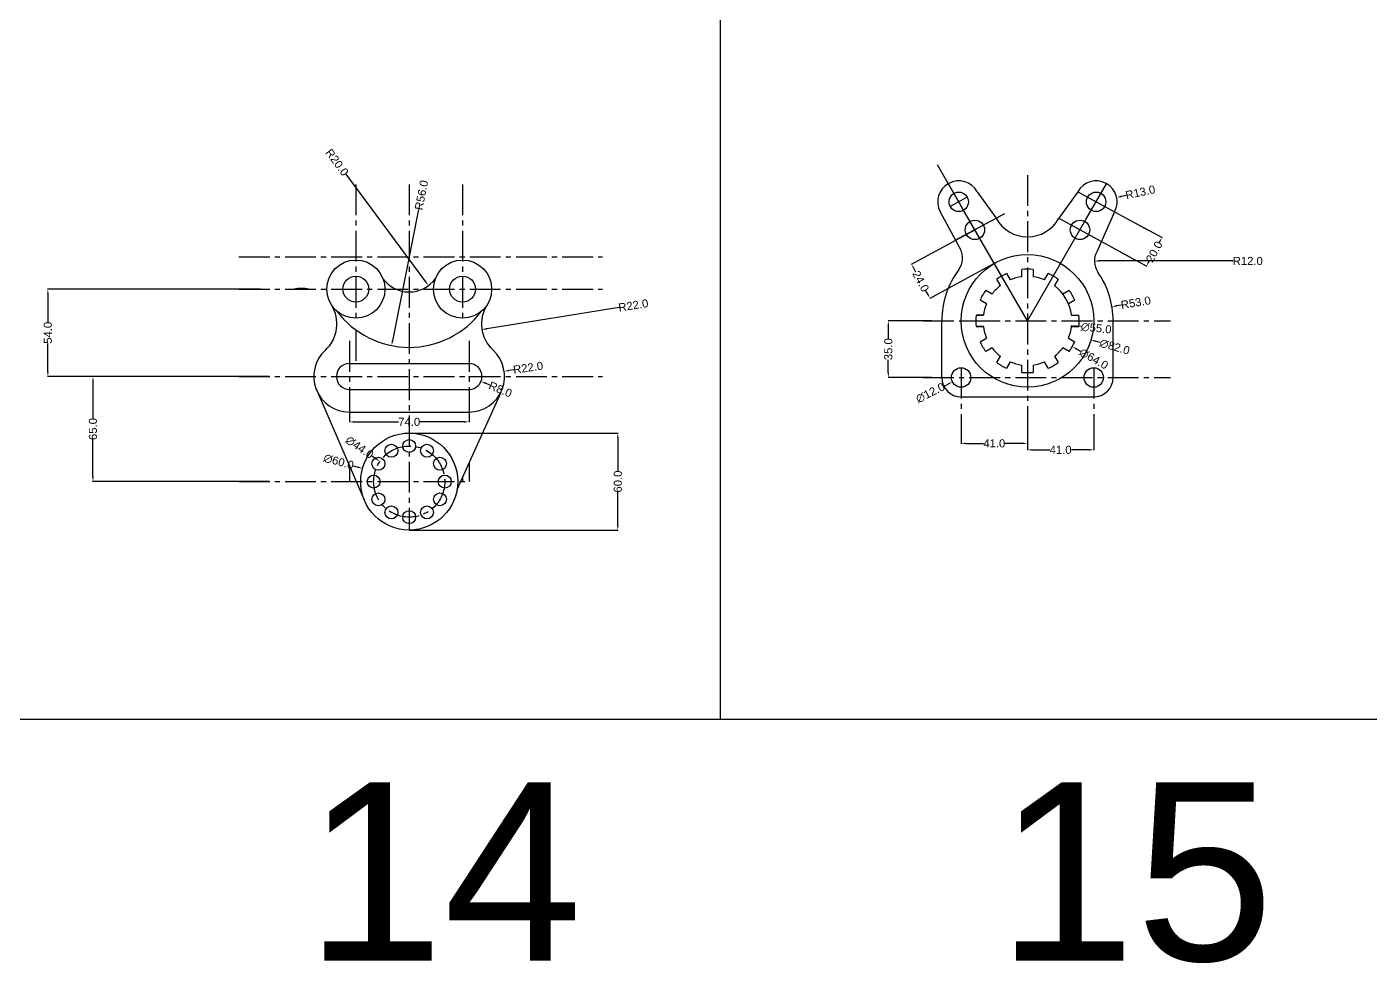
# Model space of a CAD drawing. Header units: millimetres. Extents: x 27 to 4233, y 1813 to 2971.
# Drawn here: x 457 to 1288, y 1813 to 2392 of the extents above; entities that cross this region are included whole.
import ezdxf

# ---------------------------------------------------------------- set-up
doc = ezdxf.new("R2010")
doc.units = ezdxf.units.MM
doc.linetypes.add('CENTER2', pattern=[28.575, 19.05, -3.175, 3.175, -3.175])
doc.styles.get("Standard").update_dxf_attribs({"font": 'arial.ttf'})
doc.dimstyles.get("Standard").update_dxf_attribs({"dimtxt": 5, "dimasz": 3, "dimexe": 0.18, "dimexo": 0.0625, "dimgap": 0.09, "dimtad": 0, "dimdec": 1, "dimzin": 0, "dimdsep": 46, "dimtxsty": 'Standard', "dimcen": 0.09, "dimadec": 0, "dimazin": 0, "dimtfac": 1, "dimtdec": 1, "dimtofl": 0, "dimtmove": 0, "dimatfit": 3, "dimfxl": 1, "dimtolj": 1, "dimtzin": 0, "dimarcsym": 0})

# ---------------------------------------------------------------- blocks, each defined once
blk = doc.blocks.new('*U70')
blk.add_circle((0, 0), 4)
blk = doc.blocks.new('*U71')
at = {"color": 0, "linetype": 'ByBlock', "lineweight": -2, "transparency": 16777216}
for p, rotation in [((3583.77, 295.54), 29.99999999999999), ((3605.77, 295.54), 329.9999999999999), ((3575.71, 287.49), 59.99999999999999), ((3613.82, 287.49), 300.0000000000001), ((3572.77, 276.49), 90), ((3616.77, 276.49), 269.9999999999999), ((3575.71, 265.49), 120), ((3613.82, 265.49), 240), ((3583.77, 257.44), 150), ((3594.77, 254.49), 180), ((3605.77, 257.44), 210)]:
    blk.add_blockref('*U70', p, dxfattribs=dict(at, rotation=rotation))
blk.add_blockref('*U70', (3594.77, 298.49), dxfattribs=at)
blk = doc.blocks.new('*D72')
at = {"color": 0, "lineweight": -2, "transparency": 16777216}
for p, q in [((758.89, 2140.76), (822.51, 2140.76)), ((822.33, 2137.76), (822.33, 2117.35)), ((822.33, 2083.76), (822.33, 2104.18)), ((758.89, 2080.76), (822.51, 2080.76))]:
    blk.add_line(p, q, dxfattribs=at)
at = {"color": 0, "transparency": 16777216}
for points in [[(821.83, 2137.76), (822.83, 2137.76), (822.33, 2140.76)], [(821.83, 2083.76), (822.83, 2083.76), (822.33, 2080.76)]]:
    blk.add_solid(points, dxfattribs=at)
at = {"layer": 'Defpoints', "color": 0, "transparency": 16777216}
for p in [(758.82, 2140.76), (758.82, 2080.76), (822.33, 2080.76)]:
    blk.add_point(p, dxfattribs=at)
at = {"color": 0, "transparency": 16777216, "insert": (822.33, 2110.76), "char_height": 5, "attachment_point": 5, "rotation": 90}
blk.add_mtext('\\A1;60.0', dxfattribs=at)
blk = doc.blocks.new('*D73')
at = {"color": 0, "lineweight": -2, "transparency": 16777216}
for p, q in [((606.7, 2175.76), (497.49, 2175.76)), ((497.67, 2172.76), (497.67, 2149.85)), ((497.67, 2113.76), (497.67, 2136.68)), ((606.7, 2110.76), (497.49, 2110.76))]:
    blk.add_line(p, q, dxfattribs=at)
at = {"color": 0, "transparency": 16777216}
for points in [[(497.17, 2172.76), (498.17, 2172.76), (497.67, 2175.76)], [(497.17, 2113.76), (498.17, 2113.76), (497.67, 2110.76)]]:
    blk.add_solid(points, dxfattribs=at)
at = {"layer": 'Defpoints', "color": 0, "transparency": 16777216}
for p in [(606.76, 2175.76), (497.67, 2110.76), (606.76, 2110.76)]:
    blk.add_point(p, dxfattribs=at)
at = {"color": 0, "transparency": 16777216, "insert": (497.67, 2143.26), "char_height": 5, "attachment_point": 5, "rotation": 90}
blk.add_mtext('\\A1;65.0', dxfattribs=at)
blk = doc.blocks.new('*D74')
at = {"color": 0, "lineweight": -2, "transparency": 16777216}
for p, q in [((601.22, 2229.76), (469.59, 2229.76)), ((469.77, 2226.76), (469.77, 2209.34)), ((469.77, 2178.76), (469.77, 2196.19)), ((601.22, 2175.76), (469.59, 2175.76))]:
    blk.add_line(p, q, dxfattribs=at)
at = {"color": 0, "transparency": 16777216}
for points in [[(469.27, 2226.76), (470.27, 2226.76), (469.77, 2229.76)], [(469.27, 2178.76), (470.27, 2178.76), (469.77, 2175.76)]]:
    blk.add_solid(points, dxfattribs=at)
at = {"layer": 'Defpoints', "color": 0, "transparency": 16777216}
for p in [(601.28, 2229.76), (469.77, 2175.76), (601.28, 2175.76)]:
    blk.add_point(p, dxfattribs=at)
at = {"color": 0, "transparency": 16777216, "insert": (469.77, 2202.76), "char_height": 5, "attachment_point": 5, "rotation": 90}
blk.add_mtext('\\A1;54.0', dxfattribs=at)
blk = doc.blocks.new('*D75')
at = {"color": 0, "lineweight": -2, "transparency": 16777216}
for p, q in [((656.29, 2159.09), (656.29, 2147.48)), ((730.29, 2159.09), (730.29, 2147.48)), ((659.29, 2147.66), (686.74, 2147.66)), ((727.29, 2147.66), (699.85, 2147.66))]:
    blk.add_line(p, q, dxfattribs=at)
at = {"color": 0, "transparency": 16777216}
for points in [[(659.29, 2148.16), (659.29, 2147.16), (656.29, 2147.66)], [(727.29, 2148.16), (727.29, 2147.16), (730.29, 2147.66)]]:
    blk.add_solid(points, dxfattribs=at)
at = {"layer": 'Defpoints', "color": 0, "transparency": 16777216}
for p in [(656.29, 2159.15), (730.29, 2159.15), (730.29, 2147.66)]:
    blk.add_point(p, dxfattribs=at)
at = {"color": 0, "transparency": 16777216, "insert": (693.29, 2147.66), "char_height": 5, "attachment_point": 5}
blk.add_mtext('\\A1;74.0', dxfattribs=at)
blk = doc.blocks.new('*D76')
at = {"color": 0, "lineweight": -2, "transparency": 16777216}
for p, q in [((658.64, 2120.53), (661.53, 2119.72)), ((693.2, 2110.76), (693.38, 2110.76)), ((693.29, 2110.67), (693.29, 2110.85))]:
    blk.add_line(p, q, dxfattribs=at)
at = {"color": 0, "transparency": 16777216}
blk.add_solid([(661.66, 2120.2), (661.39, 2119.24), (664.42, 2118.9)], dxfattribs=at)
at = {"layer": 'Defpoints', "color": 0, "transparency": 16777216}
for p in [(664.42, 2118.9), (722.16, 2102.62)]:
    blk.add_point(p, dxfattribs=at)
at = {"color": 0, "transparency": 16777216, "insert": (649.69, 2123.05), "char_height": 5, "attachment_point": 5, "rotation": 344.2573}
blk.add_mtext('\\A1;∅60.0', dxfattribs=at)
blk = doc.blocks.new('*D77')
at = {"color": 0, "lineweight": -2, "transparency": 16777216}
for p, q in [((670.22, 2126.64), (672.69, 2124.94)), ((693.2, 2110.76), (693.38, 2110.76)), ((693.29, 2110.67), (693.29, 2110.85))]:
    blk.add_line(p, q, dxfattribs=at)
at = {"color": 0, "transparency": 16777216}
blk.add_solid([(672.98, 2125.35), (672.41, 2124.52), (675.17, 2123.23)], dxfattribs=at)
at = {"layer": 'Defpoints', "color": 0, "transparency": 16777216}
for p in [(675.17, 2123.23), (711.41, 2098.29)]:
    blk.add_point(p, dxfattribs=at)
at = {"color": 0, "transparency": 16777216, "insert": (662.56, 2131.9), "char_height": 5, "attachment_point": 5, "rotation": 325.47115}
blk.add_mtext('\\A1;∅44.0', dxfattribs=at)
blk = doc.blocks.new('*D78')
at = {"color": 0, "lineweight": -2, "transparency": 16777216}
for p, q in [((730.2, 2175.76), (730.38, 2175.76)), ((730.29, 2175.67), (730.29, 2175.85)), ((743.22, 2170.41), (740.45, 2171.55))]:
    blk.add_line(p, q, dxfattribs=at)
at = {"color": 0, "transparency": 16777216}
blk.add_solid([(740.64, 2172.02), (740.26, 2171.09), (737.68, 2172.7)], dxfattribs=at)
at = {"layer": 'Defpoints', "color": 0, "transparency": 16777216}
for p in [(730.29, 2175.76), (737.68, 2172.7)]:
    blk.add_point(p, dxfattribs=at)
at = {"color": 0, "transparency": 16777216, "insert": (749.71, 2167.72), "char_height": 5, "attachment_point": 5, "rotation": 337.49623}
blk.add_mtext('\\A1;R8.0', dxfattribs=at)
blk = doc.blocks.new('*D79')
at = {"color": 0, "lineweight": -2, "transparency": 16777216}
for p, q in [((757.99, 2179.85), (755.02, 2179.42)), ((730.2, 2175.76), (730.38, 2175.76)), ((730.29, 2175.67), (730.29, 2175.85))]:
    blk.add_line(p, q, dxfattribs=at)
at = {"color": 0, "transparency": 16777216}
blk.add_solid([(754.95, 2179.91), (755.1, 2178.92), (752.05, 2178.98)], dxfattribs=at)
at = {"layer": 'Defpoints', "color": 0, "transparency": 16777216}
for p in [(752.05, 2178.98), (730.29, 2175.76)]:
    blk.add_point(p, dxfattribs=at)
at = {"color": 0, "transparency": 16777216, "insert": (766.86, 2181.16), "char_height": 5, "attachment_point": 5, "rotation": 8.39722}
blk.add_mtext('\\A1;R22.0', dxfattribs=at)
blk = doc.blocks.new('*D80')
at = {"color": 0, "lineweight": -2, "transparency": 16777216}
blk.add_line((823.1, 2218.31), (741.23, 2205.23), dxfattribs=at)
at = {"color": 0, "transparency": 16777216}
blk.add_solid([(741.15, 2205.72), (741.31, 2204.73), (738.27, 2204.75)], dxfattribs=at)
at = {"layer": 'Defpoints', "color": 0, "transparency": 16777216}
for p in [(738.27, 2204.75), (759.99, 2208.22)]:
    blk.add_point(p, dxfattribs=at)
at = {"color": 0, "transparency": 16777216, "insert": (831.95, 2219.72), "char_height": 5, "attachment_point": 5, "rotation": 9.07872}
blk.add_mtext('\\A1;R22.0', dxfattribs=at)
blk = doc.blocks.new('*D81')
at = {"color": 0, "lineweight": -2, "transparency": 16777216}
blk.add_line((654.03, 2300.94), (703.42, 2234.36), dxfattribs=at)
at = {"color": 0, "transparency": 16777216}
blk.add_solid([(703.82, 2234.66), (703.02, 2234.06), (705.21, 2231.95)], dxfattribs=at)
at = {"layer": 'Defpoints', "color": 0, "transparency": 16777216}
for p in [(693.29, 2248.02), (705.21, 2231.95)]:
    blk.add_point(p, dxfattribs=at)
at = {"color": 0, "transparency": 16777216, "insert": (648.68, 2308.15), "char_height": 5, "attachment_point": 5, "rotation": 306.56851}
blk.add_mtext('\\A1;R20.0', dxfattribs=at)
blk = doc.blocks.new('*D82')
at = {"color": 0, "lineweight": -2, "transparency": 16777216}
blk.add_line((699.12, 2279.09), (682.96, 2197.78), dxfattribs=at)
at = {"color": 0, "transparency": 16777216}
blk.add_solid([(682.47, 2197.88), (683.45, 2197.68), (682.37, 2194.84)], dxfattribs=at)
at = {"layer": 'Defpoints', "color": 0, "transparency": 16777216}
for p in [(693.29, 2249.76), (682.37, 2194.84)]:
    blk.add_point(p, dxfattribs=at)
at = {"color": 0, "transparency": 16777216, "insert": (700.87, 2287.89), "char_height": 5, "attachment_point": 5, "rotation": 78.75979}
blk.add_mtext('\\A1;R56.0', dxfattribs=at)
blk = doc.blocks.new('*U83')
for p, q in [((-2.27, 3.5), (2.27, 3.5)), ((2.27, -3.5), (-2.27, -3.5))]:
    blk.add_line(p, q)
blk = doc.blocks.new('*U84')
at = {"color": 0, "linetype": 'ByBlock', "lineweight": -2, "transparency": 16777216}
for p, rotation in [((4776.93, 438.18), 299.9999999999999), ((4791.7, 442.14), 269.9999999999999), ((4806.47, 438.18), 239.9999999999999), ((4766.11, 427.37), 329.9999999999999), ((4817.28, 427.37), 209.9999999999999), ((4821.24, 412.6), 180), ((4766.11, 397.83), 29.99999999999999), ((4817.28, 397.83), 150), ((4776.93, 387.02), 59.99999999999997), ((4806.47, 387.02), 119.9999999999999), ((4791.7, 383.06), 89.99999999999999)]:
    blk.add_blockref('*U83', p, dxfattribs=dict(at, rotation=rotation))
blk.add_blockref('*U83', (4762.15, 412.6), dxfattribs=at)
blk = doc.blocks.new('*D85')
at = {"color": 0, "lineweight": -2, "transparency": 16777216}
for p, q in [((1142.65, 2270.5), (1159.07, 2261.6)), ((1133.12, 2252.92), (1149.54, 2244.02)), ((1157.48, 2259.05), (1157.3, 2258.71)), ((1150.81, 2246.74), (1150.99, 2247.08))]:
    blk.add_line(p, q, dxfattribs=at)
at = {"color": 0, "transparency": 16777216}
for points in [[(1157.04, 2259.29), (1157.92, 2258.81), (1158.91, 2261.68)], [(1150.37, 2246.98), (1151.25, 2246.5), (1149.38, 2244.1)]]:
    blk.add_solid(points, dxfattribs=at)
at = {"layer": 'Defpoints', "color": 0, "transparency": 16777216}
for p in [(1142.6, 2270.53), (1133.06, 2252.95), (1149.38, 2244.1)]:
    blk.add_point(p, dxfattribs=at)
at = {"color": 0, "transparency": 16777216, "insert": (1154.15, 2252.89), "char_height": 5, "attachment_point": 5, "rotation": 61.53279}
blk.add_mtext('\\A1;20.0', dxfattribs=at)
blk = doc.blocks.new('*D86')
at = {"color": 0, "lineweight": -2, "transparency": 16777216}
for p, q in [((1043.72, 2266.7), (1003.85, 2245.08)), ((1055.16, 2245.6), (1015.29, 2223.98)), ((1005.44, 2242.52), (1006.57, 2240.43)), ((1014.02, 2226.7), (1012.88, 2228.79))]:
    blk.add_line(p, q, dxfattribs=at)
at = {"color": 0, "transparency": 16777216}
for points in [[(1005.87, 2242.76), (1005, 2242.29), (1004.01, 2245.16)], [(1014.45, 2226.94), (1013.58, 2226.46), (1015.45, 2224.06)]]:
    blk.add_solid(points, dxfattribs=at)
at = {"layer": 'Defpoints', "color": 0, "transparency": 16777216}
for p in [(1043.78, 2266.73), (1004.01, 2245.16), (1055.22, 2245.63)]:
    blk.add_point(p, dxfattribs=at)
at = {"color": 0, "transparency": 16777216, "insert": (1009.73, 2234.61), "char_height": 5, "attachment_point": 5, "rotation": 298.46721}
blk.add_mtext('\\A1;24.0', dxfattribs=at)
blk = doc.blocks.new('*D87')
at = {"color": 0, "lineweight": -2, "transparency": 16777216}
for p, q in [((1034.72, 2150.85), (1034.72, 2134.2)), ((1075.72, 2150.85), (1075.72, 2134.2)), ((1037.72, 2134.38), (1048.54, 2134.38)), ((1072.72, 2134.38), (1061.89, 2134.38))]:
    blk.add_line(p, q, dxfattribs=at)
at = {"color": 0, "transparency": 16777216}
for points in [[(1037.72, 2134.88), (1037.72, 2133.88), (1034.72, 2134.38)], [(1072.72, 2134.88), (1072.72, 2133.88), (1075.72, 2134.38)]]:
    blk.add_solid(points, dxfattribs=at)
at = {"layer": 'Defpoints', "color": 0, "transparency": 16777216}
for p in [(1034.72, 2150.91), (1075.72, 2150.91), (1034.72, 2134.38)]:
    blk.add_point(p, dxfattribs=at)
at = {"color": 0, "transparency": 16777216, "insert": (1055.22, 2134.38), "char_height": 5, "attachment_point": 5}
blk.add_mtext('\\A1;41.0', dxfattribs=at)
blk = doc.blocks.new('*D88')
at = {"color": 0, "lineweight": -2, "transparency": 16777216}
for p, q in [((1075.72, 2150.85), (1075.72, 2130.19)), ((1116.72, 2150.85), (1116.72, 2130.19)), ((1078.72, 2130.37), (1089.54, 2130.37)), ((1113.72, 2130.37), (1102.89, 2130.37))]:
    blk.add_line(p, q, dxfattribs=at)
at = {"color": 0, "transparency": 16777216}
for points in [[(1078.72, 2130.87), (1078.72, 2129.87), (1075.72, 2130.37)], [(1113.72, 2130.87), (1113.72, 2129.87), (1116.72, 2130.37)]]:
    blk.add_solid(points, dxfattribs=at)
at = {"layer": 'Defpoints', "color": 0, "transparency": 16777216}
for p in [(1075.72, 2150.91), (1116.72, 2150.91), (1075.72, 2130.37)]:
    blk.add_point(p, dxfattribs=at)
at = {"color": 0, "transparency": 16777216, "insert": (1096.22, 2130.37), "char_height": 5, "attachment_point": 5}
blk.add_mtext('\\A1;41.0', dxfattribs=at)
blk = doc.blocks.new('*D89')
at = {"color": 0, "lineweight": -2, "transparency": 16777216}
for p, q in [((1016.3, 2210.12), (989.48, 2210.12)), ((989.66, 2207.12), (989.66, 2199.19)), ((989.66, 2178.12), (989.66, 2186.05)), ((1016.3, 2175.12), (989.48, 2175.12))]:
    blk.add_line(p, q, dxfattribs=at)
at = {"color": 0, "transparency": 16777216}
for points in [[(989.16, 2207.12), (990.16, 2207.12), (989.66, 2210.12)], [(989.16, 2178.12), (990.16, 2178.12), (989.66, 2175.12)]]:
    blk.add_solid(points, dxfattribs=at)
at = {"layer": 'Defpoints', "color": 0, "transparency": 16777216}
for p in [(1016.36, 2210.12), (989.66, 2175.12), (1016.36, 2175.12)]:
    blk.add_point(p, dxfattribs=at)
at = {"color": 0, "transparency": 16777216, "insert": (989.66, 2192.62), "char_height": 5, "attachment_point": 5, "rotation": 90}
blk.add_mtext('\\A1;35.0', dxfattribs=at)
blk = doc.blocks.new('*D90')
at = {"color": 0, "lineweight": -2, "transparency": 16777216}
for p, q in [((1133.9, 2219.92), (1130.94, 2219.42)), ((1075.63, 2210.12), (1075.81, 2210.12)), ((1075.72, 2210.03), (1075.72, 2210.21))]:
    blk.add_line(p, q, dxfattribs=at)
at = {"color": 0, "transparency": 16777216}
blk.add_solid([(1130.86, 2219.91), (1131.02, 2218.93), (1127.98, 2218.92)], dxfattribs=at)
at = {"layer": 'Defpoints', "color": 0, "transparency": 16777216}
for p in [(1127.98, 2218.92), (1075.72, 2210.12)]:
    blk.add_point(p, dxfattribs=at)
at = {"color": 0, "transparency": 16777216, "insert": (1142.74, 2221.41), "char_height": 5, "attachment_point": 5, "rotation": 9.56091}
blk.add_mtext('\\A1;R53.0', dxfattribs=at)
blk = doc.blocks.new('*D91')
at = {"color": 0, "lineweight": -2, "transparency": 16777216}
for p, q in [((1136.79, 2287.77), (1133.86, 2287.14)), ((1118.13, 2283.75), (1118.31, 2283.75)), ((1118.22, 2283.66), (1118.22, 2283.84))]:
    blk.add_line(p, q, dxfattribs=at)
at = {"color": 0, "transparency": 16777216}
blk.add_solid([(1133.75, 2287.63), (1133.97, 2286.65), (1130.93, 2286.5)], dxfattribs=at)
at = {"layer": 'Defpoints', "color": 0, "transparency": 16777216}
for p in [(1130.93, 2286.5), (1118.22, 2283.75)]:
    blk.add_point(p, dxfattribs=at)
at = {"color": 0, "transparency": 16777216, "insert": (1145.56, 2289.68), "char_height": 5, "attachment_point": 5, "rotation": 12.23984}
blk.add_mtext('\\A1;R13.0', dxfattribs=at)
blk = doc.blocks.new('*D92')
at = {"color": 0, "lineweight": -2, "transparency": 16777216}
blk.add_line((1203.03, 2247.17), (1120.12, 2247.17), dxfattribs=at)
at = {"color": 0, "transparency": 16777216}
blk.add_solid([(1120.12, 2247.67), (1120.12, 2246.67), (1117.12, 2247.17)], dxfattribs=at)
at = {"layer": 'Defpoints', "color": 0, "transparency": 16777216}
for p in [(1117.12, 2247.17), (1129.12, 2247.17)]:
    blk.add_point(p, dxfattribs=at)
at = {"color": 0, "transparency": 16777216, "insert": (1211.99, 2247.17), "char_height": 5, "attachment_point": 5}
blk.add_mtext('\\A1;R12.0', dxfattribs=at)
blk = doc.blocks.new('*D93')
at = {"color": 0, "lineweight": -2, "transparency": 16777216}
for p, q in [((1023.98, 2169.77), (1026.66, 2171.1)), ((1034.63, 2175.12), (1034.81, 2175.12)), ((1034.72, 2175.03), (1034.72, 2175.21))]:
    blk.add_line(p, q, dxfattribs=at)
at = {"color": 0, "transparency": 16777216}
blk.add_solid([(1026.44, 2171.55), (1026.89, 2170.66), (1029.35, 2172.44)], dxfattribs=at)
at = {"layer": 'Defpoints', "color": 0, "transparency": 16777216}
for p in [(1040.09, 2177.8), (1029.35, 2172.44)]:
    blk.add_point(p, dxfattribs=at)
at = {"color": 0, "transparency": 16777216, "insert": (1015.66, 2165.62), "char_height": 5, "attachment_point": 5, "rotation": 26.50375}
blk.add_mtext('\\A1;∅12.0', dxfattribs=at)
blk = doc.blocks.new('*D94')
at = {"color": 0, "lineweight": -2, "transparency": 16777216}
for p, q in [((1075.63, 2210.12), (1075.81, 2210.12)), ((1075.72, 2210.03), (1075.72, 2210.21)), ((1120.76, 2196.7), (1117.89, 2197.56))]:
    blk.add_line(p, q, dxfattribs=at)
at = {"color": 0, "transparency": 16777216}
blk.add_solid([(1118.03, 2198.04), (1117.74, 2197.08), (1115.01, 2198.42)], dxfattribs=at)
at = {"layer": 'Defpoints', "color": 0, "transparency": 16777216}
for p in [(1036.42, 2221.83), (1115.01, 2198.42)]:
    blk.add_point(p, dxfattribs=at)
at = {"color": 0, "transparency": 16777216, "insert": (1129.67, 2194.05), "char_height": 5, "attachment_point": 5, "rotation": 343.41184}
blk.add_mtext('\\A1;∅82.0', dxfattribs=at)
blk = doc.blocks.new('*D95')
at = {"color": 0, "lineweight": -2, "transparency": 16777216}
for p, q in [((1075.63, 2210.12), (1075.81, 2210.12)), ((1075.72, 2210.03), (1075.72, 2210.21)), ((1109.03, 2206.57), (1106.04, 2206.89))]:
    blk.add_line(p, q, dxfattribs=at)
blk.add_arc((1075.72, 2210.12), 27.5, 352.8182, 354.29043, dxfattribs=at)
at = {"color": 0, "transparency": 16777216}
blk.add_solid([(1106.1, 2207.38), (1105.99, 2206.39), (1103.06, 2207.21)], dxfattribs=at)
at = {"layer": 'Defpoints', "color": 0, "transparency": 16777216}
for p in [(1048.37, 2213.04), (1103.06, 2207.21)]:
    blk.add_point(p, dxfattribs=at)
at = {"color": 0, "transparency": 16777216, "insert": (1118.27, 2205.58), "char_height": 5, "attachment_point": 5, "rotation": 353.9154}
blk.add_mtext('\\A1;∅55.0', dxfattribs=at)
blk = doc.blocks.new('*D96')
at = {"color": 0, "lineweight": -2, "transparency": 16777216}
for p, q in [((1075.63, 2210.12), (1075.81, 2210.12)), ((1075.72, 2210.03), (1075.72, 2210.21)), ((1108.7, 2191.25), (1106.1, 2192.74))]:
    blk.add_line(p, q, dxfattribs=at)
at = {"color": 0, "transparency": 16777216}
blk.add_solid([(1106.35, 2193.18), (1105.85, 2192.31), (1103.49, 2194.23)], dxfattribs=at)
at = {"layer": 'Defpoints', "color": 0, "transparency": 16777216}
for p in [(1047.94, 2226.01), (1103.49, 2194.23)]:
    blk.add_point(p, dxfattribs=at)
at = {"color": 0, "transparency": 16777216, "insert": (1116.77, 2186.64), "char_height": 5, "attachment_point": 5, "rotation": 330.23095}
blk.add_mtext('\\A1;∅64.0', dxfattribs=at)

msp = doc.modelspace()

# ---------------------------------------------------------------- linework, layer by layer
for p, q in [((885.58, 2407.07), (885.58, 1963.62)), ((1035.62, 2279.57), (1020.02, 2306.59)), ((1039.55, 2272.77), (1026.8, 2294.84)), ((1111.89, 2272.77), (1124.63, 2294.84)), ((1038.48, 2286.61), (1027.93, 2280.89)), ((1044.64, 2289.94), (1056.38, 2273.56)), ((1106.8, 2289.94), (1095.06, 2273.56)), ((1106.8, 2289.94), (1148.44, 2267.36)), ((1021.78, 2277.55), (1034.17, 2254.71)), ((1075.72, 2210.12), (1035.62, 2279.57)), ((1129.65, 2277.55), (1118.76, 2253.21)), ((1061.43, 2276.3), (1031.31, 2259.97)), ((1075.72, 2210.12), (1039.55, 2272.77)), ((1075.72, 2210.12), (1111.89, 2272.77)), ((1095.06, 2273.56), (1138.91, 2249.78)), ((1043.91, 2213.62), (1048.44, 2213.62)), ((1048.44, 2213.62), (1043.91, 2213.62)), ((1102.99, 2213.62), (1107.52, 2213.62)), ((1022.72, 2175.12), (1022.72, 2210.12)), ((1034.72, 2210.12), (1048.22, 2210.12)), ((1043.72, 2210.12), (1048.22, 2210.12)), ((1043.72, 2210.12), (1048.22, 2210.12)), ((1043.91, 2206.62), (1048.44, 2206.62)), ((1102.99, 2206.62), (1107.52, 2206.62)), ((1103.22, 2210.12), (1107.72, 2210.12)), ((1103.22, 2210.12), (1107.72, 2210.12)), ((1128.72, 2175.12), (1128.72, 2210.12)), ((656.29, 2183.76), (730.29, 2183.76)), ((635.7, 2168.03), (665.52, 2099.41)), ((656.29, 2167.76), (730.29, 2167.76)), ((749.9, 2165.8), (722.85, 2105.63)), ((1034.72, 2163.12), (1116.72, 2163.12)), ((656.29, 2153.76), (730.29, 2153.76)), ((693.29, 2140.76), (758.82, 2140.76)), ((693.29, 2080.76), (793.06, 2080.76))]:
    msp.add_line(p, q)
at = {"linetype": 'CENTER2'}
for p, q in [((660.29, 2294.48), (660.29, 2211.76)), ((693.29, 2294.48), (693.29, 2080.76)), ((726.29, 2294.48), (726.29, 2211.76)), ((1075.72, 2300.34), (1075.72, 2150.91)), ((587.93, 2249.76), (812.8, 2249.76)), ((587.93, 2229.76), (812.8, 2229.76)), ((660.29, 2204.52), (660.29, 2183.76)), ((1011.16, 2210.12), (1164.15, 2210.12)), ((656.29, 2197.76), (656.29, 2153.76)), ((730.29, 2197.76), (730.29, 2153.76)), ((1034.72, 2181.12), (1034.72, 2150.91)), ((1116.72, 2181.12), (1116.72, 2150.91)), ((587.93, 2175.76), (812.8, 2175.76)), ((1011.16, 2175.12), (1164.15, 2175.12)), ((656.29, 2120.65), (656.29, 2110.76)), ((730.29, 2122.18), (730.29, 2110.76)), ((587.93, 2110.76), (730.29, 2110.76)), ((660.29, 2111.45), (660.29, 2110.76)), ((726.29, 2113.29), (726.29, 2110.76))]:
    msp.add_line(p, q, dxfattribs=at)
msp.add_lwpolyline([(26.78, 2407.07), (2247.7, 2407.07), (2247.7, 1963.62), (26.78, 1963.62)], close=True)
for centre, radius in [((1033.21, 2283.75), 6), ((1118.22, 2283.75), 6), ((1043.21, 2266.42), 6), ((1108.22, 2266.42), 6), ((660.29, 2229.76), 18), ((726.29, 2229.76), 18), ((1075.72, 2210.12), 41), ((660.29, 2229.76), 8), ((726.29, 2229.76), 8), ((1034.72, 2175.12), 6), ((1116.72, 2175.12), 6), ((693.29, 2110.76), 30)]:
    msp.add_circle(centre, radius)
msp.add_circle((693.29, 2110.76), 22, dxfattribs=at)
for centre, radius, start, end in [((1033.21, 2283.75), 13, 28.46721, 208.46721), ((1118.22, 2283.75), 13, 331.53279, 151.53279), ((1075.72, 2284.04), 22, 208.46721, 331.53279), ((1023.62, 2248.99), 12, 323.27663, 28.46721), ((1129.12, 2247.17), 12, 149.76644, 214.74837), ((693.29, 2248.02), 20, 215.65556, 324.34444), ((1075.72, 2210.12), 53, 143.27663, 180), ((1075.72, 2210.12), 32, 113.72071, 126.27929), ((1075.72, 2210.12), 27.5, 97.31202, 112.68798), ((1075.72, 2210.12), 32, 83.72071, 96.27929), ((1075.72, 2210.12), 27.5, 67.31202, 82.68798), ((1075.72, 2210.12), 32, 53.72071, 66.27929), ((1075.72, 2210.12), 53, 0, 34.74837), ((626.59, 2208.22), 22, 78.26775, 101.73225), ((1075.72, 2210.12), 32, 143.72071, 156.27929), ((1075.72, 2210.12), 27.5, 127.31202, 142.68798), ((1075.72, 2210.12), 27.5, 7.31202, 52.68798), ((1075.72, 2210.12), 32, 23.72071, 36.27929), ((626.59, 2208.22), 22, 312.46257, 32.58224), ((759.99, 2208.22), 22, 147.41776, 227.53743), ((1075.72, 2210.12), 27.5, 157.31202, 172.68798), ((693.29, 2249.76), 56, 216.84291, 323.15709), ((1075.72, 2210.12), 32, 173.72071, 186.27929), ((1075.72, 2210.12), 32, 353.72071, 6.27929), ((1075.72, 2210.12), 27.5, 187.31202, 202.68798), ((1075.72, 2210.12), 27.5, 337.31202, 352.68798), ((1075.72, 2210.12), 32, 203.72071, 216.27929), ((1075.72, 2210.12), 32, 323.72071, 336.27929), ((656.29, 2175.76), 22, 132.46257, 270), ((730.29, 2175.76), 22, 270, 47.53743), ((1075.72, 2210.12), 27.5, 217.31202, 232.68798), ((1075.72, 2210.12), 27.5, 307.31202, 322.68798), ((656.29, 2175.76), 8, 90, 270), ((730.29, 2175.76), 8, 270, 90), ((1075.72, 2210.12), 32, 233.72071, 246.27929), ((1075.72, 2210.12), 27.5, 247.31202, 262.68798), ((1075.72, 2210.12), 32, 263.72071, 276.27929), ((1075.72, 2210.12), 27.5, 277.31202, 292.68798), ((1075.72, 2210.12), 32, 293.72071, 306.27929), ((1034.72, 2175.12), 12, 180, 270), ((1116.72, 2175.12), 12, 270, 0)]:
    msp.add_arc(centre, radius, start, end)

# ---------------------------------------------------------------- block references
for name, p in [('*U84', (-3715.98, 1797.52)), ('*U71', (-2901.48, 1834.27))]:
    msp.add_blockref(name, p)

# ---------------------------------------------------------------- texts
msp.add_text('13         14      15      16       17      18', height=110.2269).set_placement((72.77, 1814.55))

# ---------------------------------------------------------------- dimensions: what is measured, and where the dimension line sits
for center, mpoint, picture, middle in [((693.29, 2248.02), (705.21, 2231.95), '*D81', (648.68, 2308.15)), ((693.29, 2249.76), (682.37, 2194.84), '*D82', (700.87, 2287.89)), ((1129.12, 2247.17), (1117.12, 2247.17), '*D92', (1211.99, 2247.17)), ((759.99, 2208.22), (738.27, 2204.75), '*D80', (831.95, 2219.72))]:
    dim = msp.add_radius_dim(center=center, mpoint=mpoint, dimstyle='Standard')
    dim.commit()
    dim.dimension.update_dxf_attribs({"geometry": picture, "text_midpoint": middle, "dimtype": 164})
for center, mpoint, picture, middle in [((1118.22, 2283.75), (1130.93, 2286.5), '*D91', (1145.56, 2289.68)), ((1075.72, 2210.12), (1127.98, 2218.92), '*D90', (1142.74, 2221.41)), ((730.29, 2175.76), (752.05, 2178.98), '*D79', (766.86, 2181.16)), ((730.29, 2175.76), (737.68, 2172.7), '*D78', (749.71, 2167.72))]:
    dim = msp.add_radius_dim(center=center, mpoint=mpoint, dimstyle='Standard')
    dim.commit()
    dim.dimension.update_dxf_attribs({"geometry": picture, "text_midpoint": middle})
for p1, p2, distance, picture, middle in [((1142.6, 2270.53), (1133.06, 2252.95), 18.56, '*D85', (1154.15, 2252.89)), ((1055.22, 2245.63), (1043.78, 2266.73), 45.24, '*D86', (1009.73, 2234.61))]:
    dim = msp.add_aligned_dim(p1=p1, p2=p2, distance=distance, dimstyle='Standard')
    dim.commit()
    dim.dimension.update_dxf_attribs({"geometry": picture, "text_midpoint": middle})
for base, p1, p2, picture, middle in [((469.77, 2175.76), (601.28, 2229.76), (601.28, 2175.76), '*D74', (469.77, 2202.76)), ((989.66, 2175.12), (1016.36, 2210.12), (1016.36, 2175.12), '*D89', (989.66, 2192.62)), ((497.67, 2110.76), (606.76, 2175.76), (606.76, 2110.76), '*D73', (497.67, 2143.26)), ((822.33, 2080.76), (758.82, 2140.76), (758.82, 2080.76), '*D72', (822.33, 2110.76))]:
    dim = msp.add_linear_dim(base=base, p1=p1, p2=p2, angle=90, dimstyle='Standard')
    dim.commit()
    dim.dimension.update_dxf_attribs({"geometry": picture, "text_midpoint": middle})
for p1, p2, picture, middle in [((1036.42, 2221.83), (1115.01, 2198.42), '*D94', (1129.67, 2194.05)), ((1047.94, 2226.01), (1103.49, 2194.23), '*D96', (1116.77, 2186.64)), ((1048.37, 2213.04), (1103.06, 2207.21), '*D95', (1118.27, 2205.58)), ((1040.09, 2177.8), (1029.35, 2172.44), '*D93', (1015.66, 2165.62)), ((711.41, 2098.29), (675.17, 2123.23), '*D77', (662.56, 2131.9)), ((722.16, 2102.62), (664.42, 2118.9), '*D76', (649.69, 2123.05))]:
    dim = msp.add_diameter_dim_2p(p1=p1, p2=p2, dimstyle='Standard')
    dim.commit()
    dim.dimension.update_dxf_attribs({"geometry": picture, "text_midpoint": middle})
for base, p1, p2, picture, middle in [((730.29, 2147.66), (656.29, 2159.15), (730.29, 2159.15), '*D75', (693.29, 2147.66)), ((1034.72, 2134.38), (1075.72, 2150.91), (1034.72, 2150.91), '*D87', (1055.22, 2134.38)), ((1075.72, 2130.37), (1116.72, 2150.91), (1075.72, 2150.91), '*D88', (1096.22, 2130.37))]:
    dim = msp.add_linear_dim(base=base, p1=p1, p2=p2, dimstyle='Standard')
    dim.commit()
    dim.dimension.update_dxf_attribs({"geometry": picture, "text_midpoint": middle})

doc.saveas('drawing.dxf')
